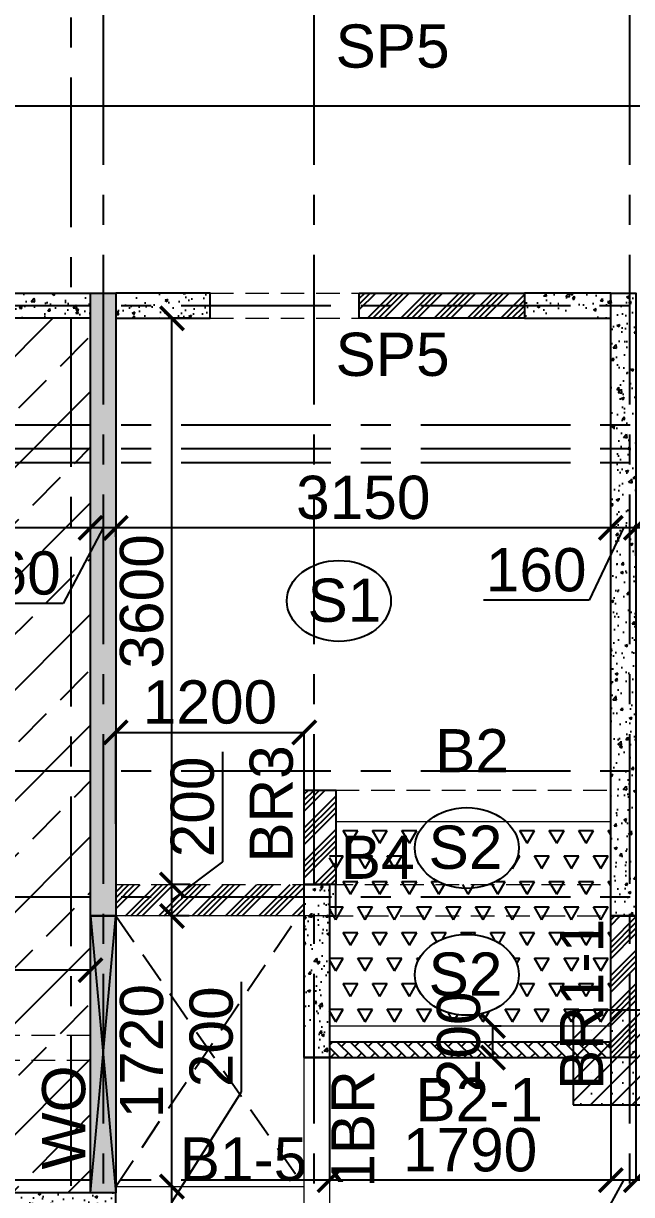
# Model space of a CAD drawing. Header units: inches. Extents: x 278200 to 407749, y -182622 to -96622.
# Drawn here: x 340642 to 344512, y -117436 to -109990 of the extents above; entities that cross this region are included whole.
import ezdxf

# ---------------------------------------------------------------- set-up
doc = ezdxf.new("R2010")
doc.units = ezdxf.units.IN
doc.header["$MEASUREMENT"] = 0
doc.linetypes.add('CENTER', pattern=[50.8, 31.75, -6.35, 6.35, -6.35])
doc.linetypes.add('Hidden', pattern=[3, 2, -1])
for name, color, linetype in [('1', 8, 'Continuous'), ('160 R.C. WALL HAT', 8, 'Continuous'), ('160 R.C.WALL', 6, 'Continuous'), ('AR-Column', 40, 'Continuous'), ('BAL. PARAPET WALL', 4, 'Continuous'), ('BEAM TEXT', 4, 'Continuous'), ('DIM', 251, 'Continuous'), ('DOP IN SHEAR WALL', 5, 'Continuous'), ('GRID', 8, 'CENTER'), ('NON S.WALL HATCH', 8, 'Continuous'), ('NON STRUC R.C.WALL', 6, 'Continuous'), ('NON.STRUC.R.C.WALLS', 1, 'Continuous'), ('PARAPET WALL', 4, 'Continuous'), ('SECOND FLOOR BEAM', 6, 'Continuous'), ('SPANRAL BEAM', 3, 'Continuous'), ('SUNKEN', 8, 'Continuous'), ('TEXT-1', 3, 'Continuous')]:
    doc.layers.add(name, color=color, linetype=linetype)
for name, color, linetype, lineweight in [('BEAMS', 3, 'Continuous', 0), ('SLAB CIR', 1, 'Continuous', 25), ('SLAB TXT', 3, 'Continuous', 0)]:
    doc.layers.add(name, color=color, linetype=linetype, lineweight=lineweight)
doc.styles.add('T200', font='sanss___.ttf', dxfattribs={"height": 275})
doc.styles.add('T300', font='sanss___.ttf', dxfattribs={"height": 350})
doc.dimstyles.new('T 200', dxfattribs={"dimtxt": 275, "dimasz": 150, "dimexe": 1, "dimexo": 0, "dimgap": 50, "dimtad": 1, "dimdec": 0, "dimrnd": 5, "dimdsep": 46, "dimtxsty": 'T200', "dimblk": 'ARCHTICK', "dimcen": 2.5, "dimdle": 1, "dimclrd": 5, "dimclre": 253, "dimclrt": 1, "dimadec": 0, "dimazin": 0, "dimtfac": 1, "dimtdec": 0, "dimtmove": 2, "dimatfit": 3, "dimfxl": 0, "dimarcsym": 0})
pattern_1 = [(45, (2626358.34, -227125.94), (-106.066017, 106.066017), []), (45, (2626393.7, -227125.94), (-106.066017, 106.066017), []), (45, (2626429.05, -227125.94), (-106.066017, 106.066017), []), (45, (2626464.41, -227125.94), (-106.066017, 106.066017), [])]
pattern_2 = [(50, (2464819.82, 125850.9), (179.315046, -15.688034), [18.75, -206.25]), (355, (2464819.82, 125850.9), (-34.687833, 188.048033), [15, -165]), (100.451444, (2464834.76, 125849.6), (144.627212, 172.359998), [15.935048, -175.285528]), (46.1842, (2464819.82, 125900.9), (266.810333, -41.37982), [28.125, -309.375]), (96.635635, (2464842.05, 125897.46), (233.665486, 243.52965), [23.902586, -262.92844]), (351.184164, (2464819.82, 125900.9), (233.665486, 243.52965), [22.5, -247.5]), (21, (2464844.82, 125888.4), (149.226763, -100.654723), [18.75, -206.25]), (326, (2464844.82, 125888.4), (60.828833, 181.287511), [15, -165]), (71.451445, (2464857.25, 125880.02), (210.055594, 80.632788), [15.935047, -175.285528]), (37.5, (2464819.816, 125850.906), (3.0399638, 83.2234635), [0, -163, 0, -167.5, 0, -165.625]), (7.5, (2464819.82, 125850.91), (65.7673844, 98.602928), [0, -95.5, 0, -159.25, 0, -63.125]), (327.5, (2464764.066, 125850.906), (133.455609, -5.638718), [0, -62.5, 0, -195, 0, -258.75]), (317.5, (2464739.07, 125850.91), (145.7965423, 25.0262456), [0, -81.25, 0, -129.5, 0, -183.75])]

# ---------------------------------------------------------------- blocks, each defined once
blk = doc.blocks.new('_ARCHTICK')
at = {"color": 0, "linetype": 'ByBlock', "const_width": 0.15}
blk.add_lwpolyline([(-0.5, -0.5), (0.5, 0.5)], dxfattribs=at)
blk = doc.blocks.new('*D330')
at = {"layer": 'Defpoints', "color": 0}
for p in [(344539.3, -113197.1), (344539.3, -113375.3, 14.7), (347689.3, -113398.7, 14.7)]:
    blk.add_point(p, dxfattribs=at)
at = {"layer": 'DIM', "color": 5, "lineweight": -2}
blk.add_line((347690.3, -113197.1), (344538.3, -113197.1), dxfattribs=at)
at = {"layer": 'DIM', "color": 253, "lineweight": -2}
for p, q in [((344539.3, -113375.3), (344539.3, -113196.1)), ((347689.3, -113398.7), (347689.3, -113196.1))]:
    blk.add_line(p, q, dxfattribs=at)
at = {"layer": 'DIM', "color": 5, "lineweight": -2, "xscale": 150, "yscale": 150, "zscale": 150, "rotation": 180}
blk.add_blockref('_ARCHTICK', (344539.3, -113197.1), dxfattribs=at)
at = {"layer": 'DIM', "color": 5, "lineweight": -2, "xscale": 150, "yscale": 150, "zscale": 150}
blk.add_blockref('_ARCHTICK', (347689.3, -113197.1), dxfattribs=at)
at = {"layer": 'DIM', "color": 1, "insert": (346114.3, -113005.2), "char_height": 275, "attachment_point": 5, "style": 'T200'}
blk.add_mtext('3150', dxfattribs=at)
blk = doc.blocks.new('*D331')
at = {"layer": 'Defpoints', "color": 0}
for p in [(344379.3, -113197.1), (344379.3, -113361.4, 14.7), (344539.3, -113375.3, 14.7)]:
    blk.add_point(p, dxfattribs=at)
at = {"layer": 'DIM', "color": 5, "lineweight": -2}
for p, q in [((344459.3, -113197.1), (344240.8, -113657.2)), ((344540.3, -113197.1), (344378.3, -113197.1)), ((344240.8, -113657.2), (343568.5, -113657.2))]:
    blk.add_line(p, q, dxfattribs=at)
at = {"layer": 'DIM', "color": 253, "lineweight": -2}
for p, q in [((344379.3, -113361.4), (344379.3, -113196.1)), ((344539.3, -113375.3), (344539.3, -113196.1))]:
    blk.add_line(p, q, dxfattribs=at)
at = {"layer": 'DIM', "color": 5, "lineweight": -2, "xscale": 150, "yscale": 150, "zscale": 150, "rotation": 180}
blk.add_blockref('_ARCHTICK', (344379.3, -113197.1), dxfattribs=at)
at = {"layer": 'DIM', "color": 5, "lineweight": -2, "xscale": 150, "yscale": 150, "zscale": 150}
blk.add_blockref('_ARCHTICK', (344539.3, -113197.1), dxfattribs=at)
at = {"layer": 'DIM', "color": 1, "insert": (343904.6, -113465.4), "char_height": 275, "attachment_point": 5, "style": 'T200'}
blk.add_mtext('160', dxfattribs=at)
blk = doc.blocks.new('*D332')
at = {"layer": 'Defpoints', "color": 0}
for p in [(341229.3, -113197.1), (341229.3, -113255.2, 14.7), (344379.3, -113361.4, 14.7)]:
    blk.add_point(p, dxfattribs=at)
at = {"layer": 'DIM', "color": 5, "lineweight": -2}
blk.add_line((344380.3, -113197.1), (341228.3, -113197.1), dxfattribs=at)
at = {"layer": 'DIM', "color": 253, "lineweight": -2}
for p, q in [((341229.3, -113255.2), (341229.3, -113196.1)), ((344379.3, -113361.4), (344379.3, -113196.1))]:
    blk.add_line(p, q, dxfattribs=at)
at = {"layer": 'DIM', "color": 5, "lineweight": -2, "xscale": 150, "yscale": 150, "zscale": 150, "rotation": 180}
blk.add_blockref('_ARCHTICK', (341229.3, -113197.1), dxfattribs=at)
at = {"layer": 'DIM', "color": 5, "lineweight": -2, "xscale": 150, "yscale": 150, "zscale": 150}
blk.add_blockref('_ARCHTICK', (344379.3, -113197.1), dxfattribs=at)
at = {"layer": 'DIM', "color": 1, "insert": (342804.3, -113005.2), "char_height": 275, "attachment_point": 5, "style": 'T200'}
blk.add_mtext('3150', dxfattribs=at)
blk = doc.blocks.new('*D333')
at = {"layer": 'Defpoints', "color": 0}
for p in [(341069.3, -113197.1), (341229.3, -113255.2, 14.7), (341069.3, -113295, 14.7)]:
    blk.add_point(p, dxfattribs=at)
at = {"layer": 'DIM', "color": 5, "lineweight": -2}
for p, q in [((341149.3, -113197.1), (340895.1, -113677.7)), ((341230.3, -113197.1), (341068.3, -113197.1)), ((340895.1, -113677.7), (340222.9, -113677.7))]:
    blk.add_line(p, q, dxfattribs=at)
at = {"layer": 'DIM', "color": 253, "lineweight": -2}
for p, q in [((341069.3, -113295), (341069.3, -113196.1)), ((341229.3, -113255.2), (341229.3, -113196.1))]:
    blk.add_line(p, q, dxfattribs=at)
at = {"layer": 'DIM', "color": 5, "lineweight": -2, "xscale": 150, "yscale": 150, "zscale": 150, "rotation": 180}
blk.add_blockref('_ARCHTICK', (341069.3, -113197.1), dxfattribs=at)
at = {"layer": 'DIM', "color": 5, "lineweight": -2, "xscale": 150, "yscale": 150, "zscale": 150}
blk.add_blockref('_ARCHTICK', (341229.3, -113197.1), dxfattribs=at)
at = {"layer": 'DIM', "color": 1, "insert": (340559, -113485.9), "char_height": 275, "attachment_point": 5, "style": 'T200'}
blk.add_mtext('160', dxfattribs=at)
blk = doc.blocks.new('*D334')
at = {"layer": 'Defpoints', "color": 0}
for p in [(337244.3, -113197.1), (341069.3, -113295, 14.7), (337244.3, -113336.6, 14.7)]:
    blk.add_point(p, dxfattribs=at)
at = {"layer": 'DIM', "color": 5, "lineweight": -2}
blk.add_line((341070.3, -113197.1), (337243.3, -113197.1), dxfattribs=at)
at = {"layer": 'DIM', "color": 253, "lineweight": -2}
for p, q in [((337244.3, -113336.6), (337244.3, -113196.1)), ((341069.3, -113295), (341069.3, -113196.1))]:
    blk.add_line(p, q, dxfattribs=at)
at = {"layer": 'DIM', "color": 5, "lineweight": -2, "xscale": 150, "yscale": 150, "zscale": 150, "rotation": 180}
blk.add_blockref('_ARCHTICK', (337244.3, -113197.1), dxfattribs=at)
at = {"layer": 'DIM', "color": 5, "lineweight": -2, "xscale": 150, "yscale": 150, "zscale": 150}
blk.add_blockref('_ARCHTICK', (341069.3, -113197.1), dxfattribs=at)
at = {"layer": 'DIM', "color": 1, "insert": (339156.8, -113005.2), "char_height": 275, "attachment_point": 5, "style": 'T200'}
blk.add_mtext('3825', dxfattribs=at)
blk = doc.blocks.new('*D430')
at = {"layer": 'Defpoints', "color": 0}
for p in [(331902.3, -110515.5), (331902.3, -110515.6, 14.7), (364229.3, -110578, 14.7)]:
    blk.add_point(p, dxfattribs=at)
at = {"layer": 'DIM', "color": 5, "lineweight": -2}
blk.add_line((364230.3, -110515.5), (331901.3, -110515.5), dxfattribs=at)
at = {"layer": 'DIM', "color": 253, "lineweight": -2}
for p, q in [((331902.3, -110515.6), (331902.3, -110514.5)), ((364229.3, -110578), (364229.3, -110514.5))]:
    blk.add_line(p, q, dxfattribs=at)
at = {"layer": 'DIM', "color": 5, "lineweight": -2, "xscale": 150, "yscale": 150, "zscale": 150, "rotation": 180}
blk.add_blockref('_ARCHTICK', (331902.3, -110515.5), dxfattribs=at)
at = {"layer": 'DIM', "color": 5, "lineweight": -2, "xscale": 150, "yscale": 150, "zscale": 150}
blk.add_blockref('_ARCHTICK', (364229.3, -110515.5), dxfattribs=at)
at = {"layer": 'DIM', "color": 1, "insert": (348065.8, -110323.7), "char_height": 275, "attachment_point": 5, "style": 'T200'}
blk.add_mtext('32325', dxfattribs=at)
blk = doc.blocks.new('*D493')
at = {"layer": 'Defpoints', "color": 0}
for p in [(339169.1, -116010.1), (339169.1, -116424.9, 14.7), (341069.3, -116424.9, 14.7)]:
    blk.add_point(p, dxfattribs=at)
at = {"layer": 'DIM', "color": 5, "lineweight": -2}
blk.add_line((341070.3, -116010.1), (339168.1, -116010.1), dxfattribs=at)
at = {"layer": 'DIM', "color": 253, "lineweight": -2}
for p, q in [((339169.1, -116424.9), (339169.1, -116009.1)), ((341069.3, -116424.9), (341069.3, -116009.1))]:
    blk.add_line(p, q, dxfattribs=at)
at = {"layer": 'DIM', "color": 5, "lineweight": -2, "xscale": 150, "yscale": 150, "zscale": 150, "rotation": 180}
blk.add_blockref('_ARCHTICK', (339169.1, -116010.1), dxfattribs=at)
at = {"layer": 'DIM', "color": 5, "lineweight": -2, "xscale": 150, "yscale": 150, "zscale": 150}
blk.add_blockref('_ARCHTICK', (341069.3, -116010.1), dxfattribs=at)
at = {"layer": 'DIM', "color": 1, "insert": (340119.2, -115818.5), "char_height": 275, "attachment_point": 5, "style": 'T200'}
blk.add_mtext('1900', dxfattribs=at)
blk = doc.blocks.new('*D517')
at = {"layer": 'Defpoints', "color": 0}
for p in [(341587.2, -117384.9, 14.7), (341587.2, -117384.9), (341587.2, -117584.9, 14.7)]:
    blk.add_point(p, dxfattribs=at)
at = {"layer": 'DIM', "color": 5, "lineweight": -2}
for p, q in [((342029.8, -116782.3), (342029.8, -116084)), ((341587.2, -117484.9), (342029.8, -116782.3)), ((341587.2, -117585.9), (341587.2, -117383.9))]:
    blk.add_line(p, q, dxfattribs=at)
at = {"layer": 'DIM', "color": 253, "lineweight": -2}
for p, q in [((341587.2, -117384.9), (341588.2, -117384.9)), ((341587.2, -117584.9), (341588.2, -117584.9))]:
    blk.add_line(p, q, dxfattribs=at)
at = {"layer": 'DIM', "color": 5, "lineweight": -2, "xscale": 150, "yscale": 150, "zscale": 150}
for p, rotation in [((341587.2, -117384.9), 90), ((341587.2, -117584.9), 270)]:
    blk.add_blockref('_ARCHTICK', p, dxfattribs=dict(at, rotation=rotation))
at = {"layer": 'DIM', "color": 1, "insert": (341838.2, -116433.2), "char_height": 275, "attachment_point": 5, "rotation": 90, "style": 'T200'}
blk.add_mtext('200', dxfattribs=at)
blk = doc.blocks.new('*D518')
at = {"layer": 'Defpoints', "color": 0}
for p in [(341587.2, -115664.9), (341697.3, -115664.9, 14.7), (341579, -117384.9, 14.7)]:
    blk.add_point(p, dxfattribs=at)
at = {"layer": 'DIM', "color": 253, "lineweight": -2}
for p, q in [((341697.3, -115664.9), (341586.2, -115664.9)), ((341579, -117384.9), (341588.2, -117384.9))]:
    blk.add_line(p, q, dxfattribs=at)
at = {"layer": 'DIM', "color": 5, "lineweight": -2}
blk.add_line((341587.2, -117385.9), (341587.2, -115663.9), dxfattribs=at)
at = {"layer": 'DIM', "color": 5, "lineweight": -2, "xscale": 150, "yscale": 150, "zscale": 150}
for p, rotation in [((341587.2, -115664.9), 90), ((341587.2, -117384.9), 270)]:
    blk.add_blockref('_ARCHTICK', p, dxfattribs=dict(at, rotation=rotation))
at = {"layer": 'DIM', "color": 1, "insert": (341395.6, -116524.9), "char_height": 275, "attachment_point": 5, "rotation": 90, "style": 'T200'}
blk.add_mtext('1720', dxfattribs=at)
blk = doc.blocks.new('*D519')
at = {"layer": 'Defpoints', "color": 0}
for p in [(341587.2, -115464.9), (341702.2, -115464.9, 14.7), (341697.3, -115664.9, 14.7)]:
    blk.add_point(p, dxfattribs=at)
at = {"layer": 'DIM', "color": 5, "lineweight": -2}
for p, q in [((341909.8, -115320.7), (341909.8, -114622.4)), ((341587.2, -115564.9), (341909.8, -115320.7)), ((341587.2, -115665.9), (341587.2, -115463.9))]:
    blk.add_line(p, q, dxfattribs=at)
at = {"layer": 'DIM', "color": 253, "lineweight": -2}
for p, q in [((341702.2, -115464.9), (341586.2, -115464.9)), ((341697.3, -115664.9), (341586.2, -115664.9))]:
    blk.add_line(p, q, dxfattribs=at)
at = {"layer": 'DIM', "color": 5, "lineweight": -2, "xscale": 150, "yscale": 150, "zscale": 150}
for p, rotation in [((341587.2, -115464.9), 90), ((341587.2, -115664.9), 270)]:
    blk.add_blockref('_ARCHTICK', p, dxfattribs=dict(at, rotation=rotation))
at = {"layer": 'DIM', "color": 1, "insert": (341718.1, -114971.6), "char_height": 275, "attachment_point": 5, "rotation": 90, "style": 'T200'}
blk.add_mtext('200', dxfattribs=at)
blk = doc.blocks.new('*D520')
at = {"layer": 'Defpoints', "color": 0}
for p in [(341587.2, -111864.9), (341696.3, -111864.9, 14.7), (341702.2, -115464.9, 14.7)]:
    blk.add_point(p, dxfattribs=at)
at = {"layer": 'DIM', "color": 253, "lineweight": -2}
for p, q in [((341696.3, -111864.9), (341586.2, -111864.9)), ((341702.2, -115464.9), (341586.2, -115464.9))]:
    blk.add_line(p, q, dxfattribs=at)
at = {"layer": 'DIM', "color": 5, "lineweight": -2}
blk.add_line((341587.2, -115465.9), (341587.2, -111863.9), dxfattribs=at)
at = {"layer": 'DIM', "color": 5, "lineweight": -2, "xscale": 150, "yscale": 150, "zscale": 150}
for p, rotation in [((341587.2, -111864.9), 90), ((341587.2, -115464.9), 270)]:
    blk.add_blockref('_ARCHTICK', p, dxfattribs=dict(at, rotation=rotation))
at = {"layer": 'DIM', "color": 1, "insert": (341395.4, -113664.9), "char_height": 275, "attachment_point": 5, "rotation": 90, "style": 'T200'}
blk.add_mtext('3600', dxfattribs=at)
blk = doc.blocks.new('*D521')
at = {"layer": 'Defpoints', "color": 0}
for p in [(342429.3, -114497.8), (342429.3, -114864.9, 14.7), (341229.3, -115079.2, 14.7)]:
    blk.add_point(p, dxfattribs=at)
at = {"layer": 'DIM', "color": 5, "lineweight": -2}
blk.add_line((341228.3, -114497.8), (342430.3, -114497.8), dxfattribs=at)
at = {"layer": 'DIM', "color": 253, "lineweight": -2}
for p, q in [((341229.3, -115079.2), (341229.3, -114496.8)), ((342429.3, -114864.9), (342429.3, -114496.8))]:
    blk.add_line(p, q, dxfattribs=at)
at = {"layer": 'DIM', "color": 5, "lineweight": -2, "xscale": 150, "yscale": 150, "zscale": 150, "rotation": 180}
blk.add_blockref('_ARCHTICK', (341229.3, -114497.8), dxfattribs=at)
at = {"layer": 'DIM', "color": 5, "lineweight": -2, "xscale": 150, "yscale": 150, "zscale": 150}
blk.add_blockref('_ARCHTICK', (342429.3, -114497.8), dxfattribs=at)
at = {"layer": 'DIM', "color": 1, "insert": (341829.3, -114306.1), "char_height": 275, "attachment_point": 5, "style": 'T200'}
blk.add_mtext('1200', dxfattribs=at)
blk = doc.blocks.new('*D531')
at = {"layer": 'Defpoints', "color": 0}
for p in [(344539.3, -116564.9, 14.7), (346289.3, -116564.9, 14.7), (344539.3, -117344.9)]:
    blk.add_point(p, dxfattribs=at)
at = {"layer": 'DIM', "color": 253, "lineweight": -2}
for p, q in [((344539.3, -116564.9), (344539.3, -117345.9)), ((346289.3, -116564.9), (346289.3, -117345.9))]:
    blk.add_line(p, q, dxfattribs=at)
at = {"layer": 'DIM', "color": 5, "lineweight": -2}
blk.add_line((346290.3, -117344.9), (344538.3, -117344.9), dxfattribs=at)
at = {"layer": 'DIM', "color": 5, "lineweight": -2, "xscale": 150, "yscale": 150, "zscale": 150, "rotation": 180}
blk.add_blockref('_ARCHTICK', (344539.3, -117344.9), dxfattribs=at)
at = {"layer": 'DIM', "color": 5, "lineweight": -2, "xscale": 150, "yscale": 150, "zscale": 150}
blk.add_blockref('_ARCHTICK', (346289.3, -117344.9), dxfattribs=at)
at = {"layer": 'DIM', "color": 1, "insert": (345414.3, -117153.3), "char_height": 275, "attachment_point": 5, "style": 'T200'}
blk.add_mtext('1750', dxfattribs=at)
blk = doc.blocks.new('*D532')
at = {"layer": 'Defpoints', "color": 0}
for p in [(344379.3, -116564.9, 14.7), (344539.3, -116564.9, 14.7), (344379.3, -117344.9)]:
    blk.add_point(p, dxfattribs=at)
at = {"layer": 'DIM', "color": 253, "lineweight": -2}
for p, q in [((344379.3, -116564.9), (344379.3, -117345.9)), ((344539.3, -116564.9), (344539.3, -117345.9))]:
    blk.add_line(p, q, dxfattribs=at)
at = {"layer": 'DIM', "color": 5, "lineweight": -2}
for p, q in [((344459.3, -117344.9), (344184.4, -117846.4)), ((344540.3, -117344.9), (344378.3, -117344.9)), ((344184.4, -117846.4), (343512.1, -117846.4))]:
    blk.add_line(p, q, dxfattribs=at)
at = {"layer": 'DIM', "color": 5, "lineweight": -2, "xscale": 150, "yscale": 150, "zscale": 150, "rotation": 180}
blk.add_blockref('_ARCHTICK', (344379.3, -117344.9), dxfattribs=at)
at = {"layer": 'DIM', "color": 5, "lineweight": -2, "xscale": 150, "yscale": 150, "zscale": 150}
blk.add_blockref('_ARCHTICK', (344539.3, -117344.9), dxfattribs=at)
at = {"layer": 'DIM', "color": 1, "insert": (343848.2, -117654.6), "char_height": 275, "attachment_point": 5, "style": 'T200'}
blk.add_mtext('160', dxfattribs=at)
blk = doc.blocks.new('*D533')
at = {"layer": 'Defpoints', "color": 0}
for p in [(342589.3, -116564.9, 14.7), (344379.3, -116564.9, 14.7), (342589.3, -117344.9)]:
    blk.add_point(p, dxfattribs=at)
at = {"layer": 'DIM', "color": 253, "lineweight": -2}
for p, q in [((342589.3, -116564.9), (342589.3, -117345.9)), ((344379.3, -116564.9), (344379.3, -117345.9))]:
    blk.add_line(p, q, dxfattribs=at)
at = {"layer": 'DIM', "color": 5, "lineweight": -2}
blk.add_line((344380.3, -117344.9), (342588.3, -117344.9), dxfattribs=at)
at = {"layer": 'DIM', "color": 5, "lineweight": -2, "xscale": 150, "yscale": 150, "zscale": 150, "rotation": 180}
blk.add_blockref('_ARCHTICK', (342589.3, -117344.9), dxfattribs=at)
at = {"layer": 'DIM', "color": 5, "lineweight": -2, "xscale": 150, "yscale": 150, "zscale": 150}
blk.add_blockref('_ARCHTICK', (344379.3, -117344.9), dxfattribs=at)
at = {"layer": 'DIM', "color": 1, "insert": (343484.3, -117153.3), "char_height": 275, "attachment_point": 5, "style": 'T200'}
blk.add_mtext('1790', dxfattribs=at)
blk = doc.blocks.new('*D543')
at = {"layer": 'Defpoints', "color": 0}
for p in [(343629.3, -116364.9), (343681.1, -116364.9, 14.7), (343681.1, -116564.9, 14.7)]:
    blk.add_point(p, dxfattribs=at)
at = {"layer": 'DIM', "color": 253, "lineweight": -2}
for p, q in [((343681.1, -116364.9), (343628.3, -116364.9)), ((343681.1, -116564.9), (343628.3, -116564.9))]:
    blk.add_line(p, q, dxfattribs=at)
at = {"layer": 'DIM', "color": 5, "lineweight": -2}
blk.add_line((343629.3, -116565.9), (343629.3, -116363.9), dxfattribs=at)
at = {"layer": 'DIM', "color": 5, "lineweight": -2, "xscale": 150, "yscale": 150, "zscale": 150}
for p, rotation in [((343629.3, -116364.9), 90), ((343629.3, -116564.9), 270)]:
    blk.add_blockref('_ARCHTICK', p, dxfattribs=dict(at, rotation=rotation))
at = {"layer": 'DIM', "color": 1, "insert": (343411.6, -116464.9), "char_height": 275, "attachment_point": 5, "rotation": 90, "style": 'T200'}
blk.add_mtext('200', dxfattribs=at)
blk = doc.blocks.new('A$C02A55DAE')
at = {"layer": 'NON S.WALL HATCH'}
h = blk.add_hatch(dxfattribs=at)
h.set_pattern_fill('SACNCR', color=256, scale=1000)
h.set_pattern_definition([(45, (-132245.64, 75915.45), (-66.29126, 66.29126), []), (45, (-132179.35, 75915.45), (-66.29126, 66.29126), [0, -93.75])])
h.paths.add_polyline_path([(58878.6, -10920), (59478.6, -10920), (59478.6, -10320), (58878.6, -10320)])
at = {"layer": 'AR-Column', "color": 4, "elevation": -29.5}
blk.add_lwpolyline([(58878.6, -10920), (59478.6, -10920), (59478.6, -10320), (58878.6, -10320)], close=True, dxfattribs=at)

msp = doc.modelspace()

# ---------------------------------------------------------------- hatches: boundary and pattern name
at = {"layer": '160 R.C. WALL HAT'}
h = msp.add_hatch(dxfattribs=at)
h.set_pattern_fill('AR-CONC', color=256, scale=25)
h.set_pattern_definition(pattern_2)
h.paths.add_polyline_path([(340169.3, -111864.9), (340169.3, -111704.9), (341069.3, -111704.9), (341069.3, -111864.9)])
h = msp.add_hatch(dxfattribs=at)
h.set_pattern_fill('AR-CONC', color=256, scale=25)
h.set_pattern_definition(pattern_2)
h.paths.add_polyline_path([(341069.3, -111704.9), (341229.3, -111704.9), (341229.3, -117424.9), (341069.3, -117424.9)])
h = msp.add_hatch(dxfattribs=at)
h.set_pattern_fill('AR-CONC', color=256, scale=25)
h.set_pattern_definition(pattern_2)
h.paths.add_polyline_path([(341229.3, -111704.9), (341829.3, -111704.9), (341829.3, -111864.9), (341229.3, -111864.9)])
h = msp.add_hatch(dxfattribs=at)
h.set_pattern_fill('AR-CONC', color=256, scale=25)
h.set_pattern_definition(pattern_2)
h.paths.add_polyline_path([(344379.3, -111704.9), (344379.3, -111864.9), (343829.3, -111864.9), (343829.3, -111704.9)])
h = msp.add_hatch(dxfattribs=at)
h.set_pattern_fill('AR-CONC', color=256, scale=25)
h.set_pattern_definition(pattern_2)
h.paths.add_polyline_path([(344539.3, -115664.9), (344379.3, -115664.9), (344379.3, -111704.9), (344539.3, -111704.9)])
h = msp.add_hatch(dxfattribs=at)
h.set_pattern_fill('AR-CONC', color=256, scale=25)
h.set_pattern_definition(pattern_2)
h.paths.add_polyline_path([(342589.3, -115464.9), (342429.3, -115464.9), (342429.3, -116564.9), (342589.3, -116564.9)])
h = msp.add_hatch(dxfattribs=at)
h.set_pattern_fill('AR-CONC', color=256, scale=25)
h.set_pattern_definition([(50, (280098.29, 13245.27), (179.31505, -15.68803), [18.75, -206.25]), (355, (280098.3, 13245.27), (-34.68783, 188.04803), [15, -165]), (100.45144, (280113.23, 13243.96), (144.62721, 172.36), [15.93505, -175.28553]), (46.1842, (280098.3, 13295.27), (266.81033, -41.37982), [28.125, -309.375]), (96.63564, (280120.53, 13291.82), (233.6655, 243.52965), [23.9026, -262.92844]), (351.18416, (280098.3, 13295.27), (233.6655, 243.52965), [22.5, -247.5]), (21, (280123.29, 13282.77), (149.22676, -100.65472), [18.75, -206.25]), (326, (280123.3, 13282.77), (60.82883, 181.2875), [15, -165]), (71.45144, (280135.73, 13274.38), (210.0556, 80.63279), [15.93505, -175.28553]), (37.5, (280098.29, 13245.27), (3.039964, 83.223463), [0, -163, 0, -167.5, 0, -165.625]), (7.5, (280098.29, 13245.27), (65.767384, 98.60293), [0, -95.5, 0, -159.25, 0, -63.125]), (327.5, (280042.54, 13245.27), (133.45561, -5.638718), [0, -62.5, 0, -195, 0, -258.75]), (317.5, (280017.54, 13245.27), (145.79654, 25.02625), [0, -81.25, 0, -129.5, 0, -183.75])])
h.paths.add_polyline_path([(342589.3, -115664.9), (342629.3, -115664.9), (342629.3, -115464.9), (342589.3, -115464.9)])
h = msp.add_hatch(dxfattribs=at)
h.set_pattern_fill('AR-CONC', color=256, scale=25)
h.set_pattern_definition(pattern_2)
h.paths.add_polyline_path([(341229.3, -117424.9), (337084.3, -117424.9), (337084.3, -117584.9), (341229.3, -117584.9)])
at = {"layer": 'BAL. PARAPET WALL'}
h = msp.add_hatch(dxfattribs=at)
h.set_pattern_fill('AR-HBONE', color=256, scale=15, angle=90, style=0)
h.set_pattern_definition([(135, (306095.103, 13245.27), (-84.852814, 1e-14), [180, -60]), (225, (306052.677, 13287.696), (-84.852814, 1e-14), [180, -60])])
h.paths.add_polyline_path([(342589.3, -116464.9), (344379.3, -116464.9), (344379.3, -116564.9), (342589.3, -116564.9)])
at = {"layer": 'NON STRUC R.C.WALL'}
h = msp.add_hatch(dxfattribs=at)
h.set_pattern_fill('ANSI34', color=1, scale=200)
h.set_pattern_definition(pattern_1)
h.paths.add_polyline_path([(342779.3, -111704.9), (343829.3, -111704.9), (343829.3, -111864.9), (342779.3, -111864.9)])
h = msp.add_hatch(dxfattribs=at)
h.set_pattern_fill('ANSI34', color=1, scale=200)
h.set_pattern_definition([(45, (2626398.34, -227165.94), (-106.066017, 106.066017), []), (45, (2626433.7, -227165.94), (-106.066017, 106.066017), []), (45, (2626469.06, -227165.94), (-106.066017, 106.066017), []), (45, (2626504.41, -227165.94), (-106.066017, 106.066017), [])])
h.paths.add_polyline_path([(342429.3, -114864.9), (342629.3, -114864.9), (342629.3, -115464.9), (342429.3, -115464.9)])
h = msp.add_hatch(dxfattribs=at)
h.set_pattern_fill('ANSI34', color=1, scale=200)
h.set_pattern_definition([(45, (2464819.82, 129010.9), (-106.066017, 106.066017), []), (45, (2464855.17, 129010.9), (-106.066017, 106.066017), []), (45, (2464890.53, 129010.9), (-106.066017, 106.066017), []), (45, (2464925.88, 129010.9), (-106.066017, 106.066017), [])])
h.paths.add_polyline_path([(341229.3, -115464.9), (342429.3, -115464.9), (342429.3, -115664.9), (341229.3, -115664.9)])
h = msp.add_hatch(dxfattribs=at)
h.set_pattern_fill('ANSI34', color=1, scale=200)
h.set_pattern_definition(pattern_1)
h.paths.add_polyline_path([(344379.3, -115664.9), (344539.3, -115664.9), (344539.3, -116564.9), (344379.3, -116564.9)])
at = {"layer": 'SUNKEN'}
h = msp.add_hatch(dxfattribs=at)
h.set_pattern_fill('ANSI33', color=256, scale=2000)
h.set_pattern_definition([(45, (2645780.65, -256330.56), (-353.55339, 353.55339), []), (45, (2646134.2, -256330.56), (-353.55339, 353.55339), [250, -125])])
h.paths.add_polyline_path([(337244.3, -111864.9), (337844.3, -111864.9), (341069.3, -111864.9), (341069.3, -116424.9), (341069.3, -117424.9), (337244.3, -117424.9)])
edge = h.paths.add_edge_path(flags=16)
edge.add_ellipse((339245.1, -114444.4), major_axis=(-331, 0), ratio=0.77685, start_angle=0, end_angle=360)
h.paths.add_polyline_path([(339515.3, -114664.3), (338910.2, -114664.3), (338910.2, -114233.1), (339515.3, -114233.1)], flags=24)
h.paths.add_polyline_path([(341332.5, -117359.7), (341332.5, -116425.5), (341745, -116425.5), (341745, -117359.7)], flags=9)
h = msp.add_hatch(dxfattribs=at)
h.set_pattern_fill('TRIANG', color=256, scale=500)
h.set_pattern_definition([(60, (2581941.19, -332303.54), (-93.75, 162.379763), [93.75, -93.75]), (120, (2581941.19, -332303.54), (-187.5, 1e-07), [93.75, -93.75]), (0, (2581894.31, -332222.35), (93.75, 162.379763), [93.75, -93.75])])
h.paths.add_polyline_path([(344379.3, -116364.9), (342589.3, -116364.9), (342589.3, -115664.9), (344379.3, -115664.9)])
edge = h.paths.add_edge_path(flags=16)
edge.add_ellipse((343463.2, -116039.2), major_axis=(331, 0), ratio=0.77685, start_angle=0, end_angle=360)
h.paths.add_polyline_path([(344379.3, -115664.9), (342589.3, -115664.9), (342589.3, -115464.9), (344379.3, -115464.9)])
h.paths.add_polyline_path([(343752.9, -115821.1), (343752.9, -116252.3), (343147.8, -116252.3), (343147.8, -115821.1)], flags=0)
edge = h.paths.add_edge_path()
edge.add_line((343621.1, -115458.6), (343632.5, -115453.5))
edge.add_line((343632.5, -115453.5), (343643.7, -115448.1))
edge.add_line((343643.7, -115448.1), (343654.6, -115442.4))
edge.add_line((343654.6, -115442.4), (343665.2, -115436.3))
edge.add_line((343665.2, -115436.3), (343675.4, -115429.9))
edge.add_line((343675.4, -115429.9), (343685.4, -115423.2))
edge.add_line((343685.4, -115423.2), (343695, -115416.2))
edge.add_line((343695, -115416.2), (343704.2, -115408.9))
edge.add_line((343704.2, -115408.9), (343713, -115401.3))
edge.add_line((343713, -115401.3), (343721.4, -115393.5))
edge.add_line((343721.4, -115393.5), (343729.5, -115385.4))
edge.add_line((343729.5, -115385.4), (343737.1, -115377))
edge.add_line((343737.1, -115377), (343744.3, -115368.4))
edge.add_line((343744.3, -115368.4), (343751, -115359.7))
edge.add_line((343751, -115359.7), (343757.3, -115350.7))
edge.add_line((343757.3, -115350.7), (343763.1, -115341.5))
edge.add_line((343763.1, -115341.5), (343768.4, -115332.2))
edge.add_line((343768.4, -115332.2), (343773.3, -115322.6))
edge.add_line((343773.3, -115322.6), (343777.6, -115313))
edge.add_line((343777.6, -115313), (343781.5, -115303.2))
edge.add_line((343781.5, -115303.2), (343784.9, -115293.3))
edge.add_line((343784.9, -115293.3), (343787.7, -115283.4))
edge.add_line((343787.7, -115283.4), (343790.1, -115273.3))
edge.add_line((343790.1, -115273.3), (343791.9, -115263.2))
edge.add_line((343791.9, -115263.2), (343793.2, -115253))
edge.add_line((343793.2, -115253), (343794, -115242.8))
edge.add_line((343794, -115242.8), (343794.2, -115232.6))
edge.add_line((343794.2, -115232.6), (343794, -115222.3))
edge.add_line((343794, -115222.3), (343793.2, -115212.1))
edge.add_line((343793.2, -115212.1), (343791.9, -115202))
edge.add_line((343791.9, -115202), (343790.1, -115191.8))
edge.add_line((343790.1, -115191.8), (343787.7, -115181.8))
edge.add_line((343787.7, -115181.8), (343784.9, -115171.8))
edge.add_line((343784.9, -115171.8), (343781.5, -115161.9))
edge.add_line((343781.5, -115161.9), (343777.6, -115152.1))
edge.add_line((343777.6, -115152.1), (343773.3, -115142.5))
edge.add_line((343773.3, -115142.5), (343768.4, -115133))
edge.add_line((343768.4, -115133), (343763.1, -115123.6))
edge.add_line((343763.1, -115123.6), (343757.3, -115114.5))
edge.add_line((343757.3, -115114.5), (343751, -115105.5))
edge.add_line((343751, -115105.5), (343744.3, -115096.7))
edge.add_line((343744.3, -115096.7), (343737.1, -115088.1))
edge.add_line((343737.1, -115088.1), (343729.5, -115079.8))
edge.add_line((343729.5, -115079.8), (343721.4, -115071.7))
edge.add_line((343721.4, -115071.7), (343713, -115063.8))
edge.add_line((343713, -115063.8), (343704.2, -115056.2))
edge.add_line((343704.2, -115056.2), (343695, -115048.9))
edge.add_line((343695, -115048.9), (343685.4, -115041.9))
edge.add_line((343685.4, -115041.9), (343675.4, -115035.2))
edge.add_line((343675.4, -115035.2), (343665.2, -115028.8))
edge.add_line((343665.2, -115028.8), (343658.4, -115024.9))
edge.add_line((343658.4, -115064.9), (344379.3, -115064.9))
edge.add_line((344379.3, -115064.9), (344379.3, -115464.9))
edge.add_line((344379.3, -115464.9), (343604.9, -115464.9))
edge.add_line((343604.9, -115464.9), (343609.4, -115463.3))
edge.add_line((343609.4, -115463.3), (343621.1, -115458.6))
edge = h.paths.add_edge_path()
edge.add_line((343317.1, -115463.3), (343321.6, -115464.9))
edge.add_line((343321.6, -115464.9), (342589.3, -115464.9))
edge.add_line((342589.3, -115464.9), (342589.3, -115024.9))
edge.add_line((342589.3, -115064.9), (343268.1, -115064.9))
edge.add_line((343268.1, -115064.9), (343261.3, -115028.8))
edge.add_line((343261.3, -115028.8), (343251, -115035.2))
edge.add_line((343251, -115035.2), (343241.1, -115041.9))
edge.add_line((343241.1, -115041.9), (343231.5, -115048.9))
edge.add_line((343231.5, -115048.9), (343222.3, -115056.2))
edge.add_line((343222.3, -115056.2), (343213.5, -115063.8))
edge.add_line((343213.5, -115063.8), (343205, -115071.7))
edge.add_line((343205, -115071.7), (343197, -115079.8))
edge.add_line((343197, -115079.8), (343189.4, -115088.1))
edge.add_line((343189.4, -115088.1), (343182.2, -115096.7))
edge.add_line((343182.2, -115096.7), (343175.5, -115105.5))
edge.add_line((343175.5, -115105.5), (343169.2, -115114.5))
edge.add_line((343169.2, -115114.5), (343163.4, -115123.6))
edge.add_line((343163.4, -115123.6), (343158.1, -115133))
edge.add_line((343158.1, -115133), (343153.2, -115142.5))
edge.add_line((343153.2, -115142.5), (343148.9, -115152.1))
edge.add_line((343148.9, -115152.1), (343145, -115161.9))
edge.add_line((343145, -115161.9), (343141.6, -115171.8))
edge.add_line((343141.6, -115171.8), (343138.8, -115181.8))
edge.add_line((343138.8, -115181.8), (343136.4, -115191.8))
edge.add_line((343136.4, -115191.8), (343134.6, -115202))
edge.add_line((343134.6, -115202), (343133.3, -115212.1))
edge.add_line((343133.3, -115212.1), (343132.5, -115222.3))
edge.add_line((343132.5, -115222.3), (343132.2, -115232.6))
edge.add_line((343132.2, -115232.6), (343132.5, -115242.8))
edge.add_line((343132.5, -115242.8), (343133.3, -115253))
edge.add_line((343133.3, -115253), (343134.6, -115263.2))
edge.add_line((343134.6, -115263.2), (343136.4, -115273.3))
edge.add_line((343136.4, -115273.3), (343138.8, -115283.4))
edge.add_line((343138.8, -115283.4), (343141.6, -115293.3))
edge.add_line((343141.6, -115293.3), (343145, -115303.2))
edge.add_line((343145, -115303.2), (343148.9, -115313))
edge.add_line((343148.9, -115313), (343153.2, -115322.6))
edge.add_line((343153.2, -115322.6), (343158.1, -115332.2))
edge.add_line((343158.1, -115332.2), (343163.4, -115341.5))
edge.add_line((343163.4, -115341.5), (343169.2, -115350.7))
edge.add_line((343169.2, -115350.7), (343175.5, -115359.7))
edge.add_line((343175.5, -115359.7), (343182.2, -115368.4))
edge.add_line((343182.2, -115368.4), (343189.4, -115377))
edge.add_line((343189.4, -115377), (343197, -115385.4))
edge.add_line((343197, -115385.4), (343205, -115393.5))
edge.add_line((343205, -115393.5), (343213.5, -115401.3))
edge.add_line((343213.5, -115401.3), (343222.3, -115408.9))
edge.add_line((343222.3, -115408.9), (343231.5, -115416.2))
edge.add_line((343231.5, -115416.2), (343241.1, -115423.2))
edge.add_line((343241.1, -115423.2), (343251, -115429.9))
edge.add_line((343251, -115429.9), (343261.3, -115436.3))
edge.add_line((343261.3, -115436.3), (343271.9, -115442.4))
edge.add_line((343271.9, -115442.4), (343282.8, -115448.1))
edge.add_line((343282.8, -115448.1), (343294, -115453.5))
edge.add_line((343294, -115453.5), (343305.4, -115458.6))
edge.add_line((343305.4, -115458.6), (343317.1, -115463.3))

# ---------------------------------------------------------------- linework, layer by layer
at = {"layer": '1', "linetype": 'Hidden', "ltscale": 100}
for p, q in [((341229.3, -117384.9, 14.7), (342389.3, -115664.9, 14.7)), ((341229.3, -115664.9, 14.7), (342429.3, -117384.9, 14.7))]:
    msp.add_line(p, q, dxfattribs=at)
at = {"layer": '160 R.C.WALL'}
msp.add_line((342429.3, -116564.9, 14.7), (342589.3, -116564.9, 14.7), dxfattribs=at)
at = {"layer": '160 R.C.WALL', "elevation": 14.7}
for points in [[(341069.3, -111864.9), (340169.3, -111864.9), (340169.3, -111704.9), (341069.3, -111704.9)], [(341229.3, -111864.9), (341829.3, -111864.9), (341829.3, -111704.9), (341229.3, -111704.9)], [(344379.3, -111704.9), (343829.3, -111704.9), (343829.3, -111864.9), (344379.3, -111864.9)]]:
    msp.add_lwpolyline(points, dxfattribs=at)
for points in [[(341069.3, -111704.9), (341229.3, -111704.9), (341229.3, -115664.9), (341069.3, -115664.9)], [(344539.3, -115664.9), (344379.3, -115664.9), (344379.3, -111704.9), (344539.3, -111704.9)], [(342429.3, -115464.9), (342589.3, -115464.9), (342589.3, -116564.9), (342429.3, -116564.9)], [(342589.3, -115664.9), (342629.3, -115664.9), (342629.3, -115464.9), (342589.3, -115464.9)], [(341229.3, -117424.9), (337084.3, -117424.9), (337084.3, -117584.9), (341229.3, -117584.9)]]:
    msp.add_lwpolyline(points, close=True, dxfattribs=at)
at = {"layer": 'BAL. PARAPET WALL', "elevation": 14.7}
for points in [[(342589.3, -116464.9), (344379.3, -116464.9)], [(342589.3, -116564.9), (344379.3, -116564.9)]]:
    msp.add_lwpolyline(points, dxfattribs=at)
at = {"layer": 'BEAMS', "linetype": 'Hidden', "ltscale": 75}
for p, q in [((341829.3, -111704.9, 14.7), (343829.3, -111704.9, 14.7)), ((341829.3, -111864.9, 14.7), (343829.3, -111864.9, 14.7)), ((342629.3, -114864.9, 14.7), (344379.3, -114864.9, 14.7)), ((341229.3, -115464.9, 14.7), (342589.3, -115464.9, 14.7)), ((342589.3, -115464.9, 14.7), (344379.3, -115464.9, 14.7)), ((342589.3, -115664.9, 14.7), (344379.3, -115664.9, 14.7)), ((341069.3, -116424.9, 14.7), (337244.3, -116424.9, 14.7)), ((341069.3, -116584.9, 14.7), (337244.3, -116584.9, 14.7))]:
    msp.add_line(p, q, dxfattribs=at)
at = {"layer": 'BEAMS', "color": 4, "linetype": 'Continuous', "ltscale": 0.01}
for p, q in [((342429.3, -114864.9, 14.7), (342429.3, -115464.9, 14.7)), ((342629.3, -114864.9, 14.7), (342629.3, -115464.9, 14.7)), ((342629.3, -115064.9, 14.7), (344379.3, -115064.9, 14.7)), ((342589.3, -115664.9, 14.7), (341229.3, -115664.9, 14.7)), ((344379.3, -116364.9, 14.7), (342589.3, -116364.9, 14.7)), ((342429.3, -117584.9, 14.7), (342429.3, -116564.9, 14.7)), ((344439.3, -116564.9, 14.7), (342449.3, -116564.9, 14.7)), ((342589.3, -116564.9, 14.7), (342589.3, -117584.9, 14.7)), ((341229.3, -117384.9, 14.7), (342429.3, -117384.9, 14.7))]:
    msp.add_line(p, q, dxfattribs=at)
at = {"layer": 'DOP IN SHEAR WALL'}
for p, q in [((341069.3, -117424.9, 14.7), (341229.3, -115664.9, 14.7)), ((341069.3, -115664.9, 14.7), (341229.3, -117424.9, 14.7))]:
    msp.add_line(p, q, dxfattribs=at)
at = {"layer": 'DOP IN SHEAR WALL', "elevation": 14.7}
msp.add_lwpolyline([(341069.3, -115664.9), (341229.3, -115664.9), (341229.3, -117424.9), (341069.3, -117424.9)], close=True, dxfattribs=at)
at = {"layer": 'GRID', "ltscale": 30}
for p, q in [((341149.3, -99268.8, 14.7), (341149.3, -130305.3, 14.7)), ((342489.3, -99268.8, 14.7), (342489.3, -130305.3, 14.7)), ((344499.3, -99268.8, 14.7), (344499.3, -130305.3, 14.7)), ((340944.3, -99665, 14.7), (340944.3, -130305.3, 14.7)), ((366982.1, -111784.9, 14.7), (281288.5, -111784.9, 14.7)), ((366982.1, -112544.9, 14.7), (281183, -112544.9, 14.7)), ((366982.1, -112694.5, 14.7), (280098.3, -112694.5, 14.7)), ((366982.1, -112784.9, 14.7), (281098.8, -112784.9, 14.7)), ((366982.1, -114744.9, 14.7), (281010.3, -114744.9, 14.7)), ((366982.1, -115544.9, 14.7), (280837.7, -115544.9, 14.7)), ((366982.1, -117344.9, 14.7), (281034.8, -117344.9, 14.7))]:
    msp.add_line(p, q, dxfattribs=at)
at = {"layer": 'NON.STRUC.R.C.WALLS'}
msp.add_line((342589.3, -115464.9, 14.7), (342589.3, -115664.9, 14.7), dxfattribs=at)
msp.add_line((342589.3, -115464.9, 14.7), (342589.3, -115664.9, 14.7), dxfattribs=at)
msp.add_line((342589.3, -115464.9, 14.7), (342589.3, -115664.9, 14.7), dxfattribs=at)
msp.add_line((342589.3, -115464.9, 14.7), (342589.3, -115664.9, 14.7), dxfattribs=at)
msp.add_line((342589.3, -115464.9, 14.7), (342589.3, -115664.9, 14.7), dxfattribs=at)
msp.add_line((342589.3, -115464.9, 14.7), (342589.3, -115664.9, 14.7), dxfattribs=at)
at = {"layer": 'NON.STRUC.R.C.WALLS', "elevation": 14.7}
for points in [[(342779.3, -111704.9), (343829.3, -111704.9), (343829.3, -111864.9), (342779.3, -111864.9)], [(342429.3, -114864.9), (342629.3, -114864.9), (342629.3, -115464.9), (342429.3, -115464.9)], [(344379.3, -115664.9), (344539.3, -115664.9), (344539.3, -116564.9), (344379.3, -116564.9)]]:
    msp.add_lwpolyline(points, close=True, dxfattribs=at)
at = {"layer": 'PARAPET WALL'}
msp.add_line((342429.3, -114864.9, 14.7), (342629.3, -114864.9, 14.7), dxfattribs=at)
at = {"layer": 'SLAB CIR'}
for centre in [(342649.6, -113661.8, -0.7), (343463.2, -115232.6, -0.7), (343463.2, -116039.2, -0.7)]:
    msp.add_ellipse(centre, major_axis=(331, 0), ratio=0.77685, dxfattribs=at)

# ---------------------------------------------------------------- block references
at = {"layer": 'DIM', "color": 1}
msp.add_blockref('A$C02A55DAE', (285260.7, -105944.9, 29.5), dxfattribs=at)

# ---------------------------------------------------------------- texts
at = {"layer": 'BEAM TEXT', "style": 'T300'}
for s, p in [('B2', (343261.4, -114751.7)), ('B4', (342661.2, -115428.9)), ('B2-1', (343135.9, -116969.9)), ('B1-5', (341636.1, -117347.6))]:
    msp.add_text(s, height=275, dxfattribs=at).set_placement(p)
for s, p in [('BR3', (342356.2, -115326.6)), ('BR1-1', (344330.8, -116772.2))]:
    msp.add_text(s, height=275, rotation=90, dxfattribs=at).set_placement(p)
at = {"layer": 'SECOND FLOOR BEAM', "style": 'T300'}
msp.add_text('1BR', height=275, rotation=90, dxfattribs=at).set_placement((342875.2, -117392.9))
at = {"layer": 'SLAB TXT', "style": 'T300'}
for s, p in [('S1', (342449.3, -113794.7)), ('S2', (343219.7, -115365.4)), ('S2', (343219.7, -116172.1))]:
    msp.add_text(s, height=275, dxfattribs=at).set_placement(p)
at = {"layer": 'SPANRAL BEAM', "style": 'T300'}
for p in [(342627.9, -110271.3), (342627.9, -112231.3)]:
    msp.add_text('SP5', height=275, dxfattribs=at).set_placement(p)
at = {"layer": 'TEXT-1', "style": 'T300'}
msp.add_text('WO', height=275, rotation=90, dxfattribs=at).set_placement((341035.6, -117276.7))

# ---------------------------------------------------------------- dimensions: what is measured, and where the dimension line sits
at = {"layer": 'DIM'}
for base, p1, p2, angle, picture, middle in [((331902.3, -110515.5), (364229.3, -110578, 14.7), (331902.3, -110515.6, 14.7), 180, '*D430', (348065.8, -110323.7)), ((341587.2, -111864.9), (341702.2, -115464.9, 14.7), (341696.3, -111864.9, 14.7), 90, '*D520', (341395.4, -113664.9)), ((337244.3, -113197.1), (341069.3, -113295, 14.7), (337244.3, -113336.6, 14.7), 180, '*D334', (339156.8, -113005.2)), ((341229.3, -113197.1), (344379.3, -113361.4, 14.7), (341229.3, -113255.2, 14.7), 180, '*D332', (342804.3, -113005.2)), ((344539.3, -113197.1), (347689.3, -113398.7, 14.7), (344539.3, -113375.3, 14.7), 180, '*D330', (346114.3, -113005.2)), ((339169.1, -116010.1), (341069.3, -116424.9, 14.7), (339169.1, -116424.9, 14.7), 180, '*D493', (340119.2, -115818.5)), ((341587.2, -115664.9), (341579, -117384.9, 14.7), (341697.3, -115664.9, 14.7), 90, '*D518', (341395.6, -116524.9)), ((343629.3, -116364.9), (343681.1, -116564.9, 14.7), (343681.1, -116364.9, 14.7), 90, '*D543', (343411.6, -116464.9)), ((342589.3, -117344.9), (344379.3, -116564.9, 14.7), (342589.3, -116564.9, 14.7), 180, '*D533', (343484.3, -117153.3)), ((344539.3, -117344.9), (346289.3, -116564.9, 14.7), (344539.3, -116564.9, 14.7), 180, '*D531', (345414.3, -117153.3))]:
    dim = msp.add_linear_dim(base=base, p1=p1, p2=p2, angle=angle, dimstyle='T 200', dxfattribs=at)
    dim.commit()
    dim.dimension.update_dxf_attribs({"geometry": picture, "text_midpoint": middle})
for base, p1, p2, angle, picture, middle in [((341069.3, -113197.1), (341229.3, -113255.2, 14.7), (341069.3, -113295, 14.7), 180, '*D333', (340845.1, -113677.7)), ((344379.3, -113197.1), (344539.3, -113375.3, 14.7), (344379.3, -113361.4, 14.7), 180, '*D331', (344190.8, -113657.2)), ((341587.2, -115464.9), (341697.3, -115664.9, 14.7), (341702.2, -115464.9, 14.7), 90, '*D519', (341909.8, -115270.7)), ((341587.2, -117384.9), (341587.2, -117584.9, 14.7), (341587.2, -117384.9, 14.7), 90, '*D517', (342029.8, -116732.3)), ((344379.3, -117344.9), (344539.3, -116564.9, 14.7), (344379.3, -116564.9, 14.7), 180, '*D532', (344134.4, -117846.4))]:
    dim = msp.add_linear_dim(base=base, p1=p1, p2=p2, angle=angle, dimstyle='T 200', override={"dimtmove": 1}, dxfattribs=at)
    dim.commit()
    dim.dimension.update_dxf_attribs({"geometry": picture, "text_midpoint": middle, "dimtype": 160})
dim = msp.add_linear_dim(base=(342429.3, -114497.8), p1=(341229.3, -115079.2, 14.7), p2=(342429.3, -114864.9, 14.7), dimstyle='T 200', dxfattribs=at)
dim.commit()
dim.dimension.update_dxf_attribs({"geometry": '*D521', "text_midpoint": (341829.3, -114306.1)})

doc.saveas('drawing.dxf')
